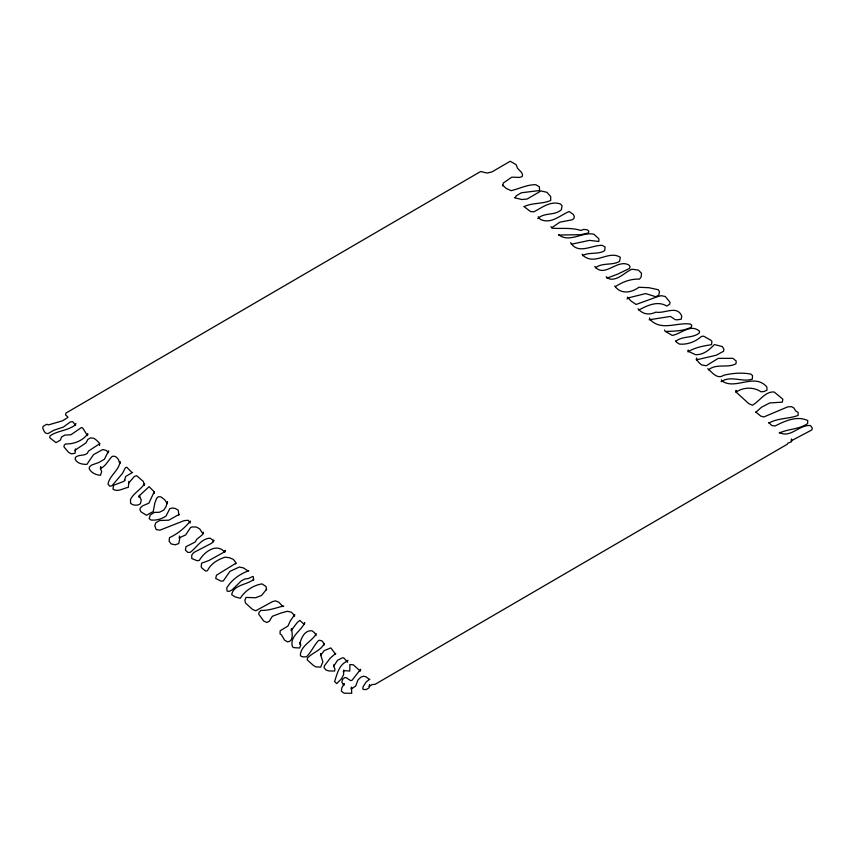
<?xml version="1.0" encoding="UTF-8"?>
<svg xmlns="http://www.w3.org/2000/svg" width="855" height="855" viewBox="0 0 855 855"><rect width="100%" height="100%" fill="white"/><g stroke="black" fill="none" stroke-linecap="round" stroke-linejoin="round"><path stroke-width="1.28" d="M178.877 515.191L178.257 510.146L175.307 508.458L172.304 508.009L169.824 508.65L166.009 516.078C161.691 519.049 156.209 520.577 150.982 520.032L149.176 518.675L150.191 515.02L154.349 512.402L159.393 512.263L163.818 510.082L166.009 506.609L167.537 501.714L167.185 503.584L164.769 499.78L160.879 496.851L158.293 496.755L156.625 498.326L154.808 503.189L153.259 511.493L146.451 515.255L141 511.835L139.942 509.847L140.295 507.977L142.411 505.936L148.877 503.168L154.328 491.582L153.986 493.463L153.654 491.251L149.112 486.677L139.771 495.334L138.959 497.204L139.312 495.334L141.246 500.004L140.38 503.787C137.559 505.829 133.145 505.754 130.601 503.274L130.473 499.48C133.882 492.843 140.829 489.691 144.623 483.631L144.271 485.501L143.458 481.568L136.672 475.711L134.331 476.481L128.528 483.257M266.386 589.918L266.119 586.594L261.993 583.869C253.315 585.312 244.925 590.72 240.298 598.276L234.975 596.843L231.673 594.631C233.682 584.435 247.042 585.098 253.817 579.273M333.942 664.538L333.845 666.654L334.978 669.166L334.626 671.036L328.812 670.94L325.894 669.946L324.056 667.68L324.408 665.81L330.254 658.126L335.737 653.348M369.392 685.999L369.617 684.663L369.039 687.869L366.1 689.579L363.193 689.44L362.777 688.574L363.129 686.704L366.207 681.895L369.884 679.116M124.509 479.997L125.813 476.374L132.621 472.398M213.472 542.017L213.825 540.146L211.858 543.139L193.839 552.48L191.723 555.098L191.798 558.561L197.163 560.73L199.333 560.388C204.078 552.041 216.753 542.38 224.747 552.266L225.1 550.396L224.705 551.774L208.866 560.538L201.62 563.156L201.171 566.918L202.111 568.222L205.777 571.151L207.466 570.627C210.993 563.552 217.448 559.769 225.015 557.182L229.3 557.674L233.201 559.32L235.392 561.959L235.745 563.905M502.537 185.909L503.371 183.013L511.75 177.167L519.616 177.413L522.202 176.547L522.555 174.677L521.507 172.389L517.532 168.264L516.089 164.609L510.221 161.264L491.882 171.951L487.2 173.063L480.617 171.513L65.899 413.104L65.546 414.974L67.695 416.77M75.945 423.46L75.304 424.903C67.695 430.899 57.574 430.525 50.039 435.868L49.686 437.739L56.024 442.634L60.395 440.09L61.507 437.023L64.895 435.056L70.89 434.778L81.481 427.532L82.625 427.949L87.477 435.59L87.83 433.72C82.924 440.667 74.032 444.215 65.696 443.927L64.285 445.017L63.943 446.887L68.518 452.284L71.339 453.855L75.037 453.321L75.507 448.961L75.154 450.831L75.988 449.538L85.97 442.922L87.873 439.395L90.459 437.888L93.922 438.284L96.348 440.09L99.308 442.943L99.575 445.466M203.426 532.152L202.133 534.984L196.789 539.249L195.164 542.038L185.995 546.687L185.396 550.075L187.779 552.383L190.099 552.416C196.65 547.724 201.288 538.394 210.17 538.18L213.536 540.595M333.589 666.408L337.533 660.306L342.096 657.965L343.699 657.826L347.6 662.208M515.17 197.697L516.185 195.816L521.432 192.76L539.591 190.547L539.345 186.775L535.732 184.691C527.033 184.562 519.263 188.795 511.14 190.654L506.149 188.41L502.612 185.001M347.953 660.338L347.461 661.107C339.04 664.356 337.169 673.954 334.583 681.531L336.763 683.583L341.444 678.795L343.582 674.702L343.721 670.096L343.368 671.966L343.892 670.555L349.802 671.079L349.887 664.527L353.414 664.859L360.297 671.143L360.65 669.273L352.014 680.323L350.529 680.569L346.104 677.588L344.736 677.598L342.599 679.319L341.85 682.205L343.87 685.475L344.212 683.605L341.85 687.837L341.327 690.926L342.086 691.748L344.18 693.223L351.715 693.277L351.469 687.153L351.116 689.023L355.712 686.031L357.935 679.971L360.928 677.128L363.599 676.209L366.186 676.914L368.601 678.838M755.692 412.473L761.484 407.258L769.767 402.94L782.336 402.149L782.859 399.167L774.17 392.007C765.086 391.163 759.561 401.433 752.325 405.238L748.67 403.517L736.657 392.595L736.027 390.446L735.685 392.317C742.974 387.165 753.49 386.631 761.014 391.793L764.039 391.537L766.999 390.147L766.817 386.909C754.121 372.288 734.819 390.97 721.556 380.582L721.417 379.855M316.371 633.758C311.851 641.453 301.046 645.375 300.329 655.016L301.12 656.33L302.67 656.832L306.432 656.864C311.038 652.28 313.892 645.728 318.274 640.769L319.439 640.245L321.918 640.865L323.425 642.682L323.874 645.269L324.227 643.398C321.277 650.463 312.364 652.589 307.554 658.029L307.202 659.9L313.443 665.468L315.88 666.889L320.668 667.124L322.891 661.781L320.7 655.122L320.882 653.594L320.54 655.464L324.184 650.634L330.821 647.887L335.545 654.171M266.685 589.127L261.555 595.465L255.634 597.741L245.994 597.431L244.883 600.338L245.471 602.957L252.407 609.369L255.741 610.78L272.499 601.61L275.524 600.841L278.858 602.241L282.909 606.59M627.014 299.004L628.04 297.957L645.653 293.575L655.742 296.728L658.745 295.21L659.494 291.747L658.297 289.738L648.956 287.718L638.888 287.259C631.364 292.923 620.687 294.569 614.777 286.04M369.264 686.533L372.096 684.566L375.142 684.31L787.273 444.237L787.861 443.147L791.559 441.736L791.57 438.978L791.217 440.849L811.897 429.894L812.25 428.024L810.529 425.587C799.478 424.24 790.116 438.85 779.354 432.363M236.269 563.007L216.454 575.233L215.706 578.493L221.05 581.133L223.208 581.026L229.974 571.332L239.293 567.057L243.397 567.891L248.217 571.065M125.193 480.125L123.697 481.408L113.565 485.298L112.978 489.113C117.787 492.512 123.312 488.12 128.335 487.371L128.881 481.386M551.55 227.868L559.854 222.182L572.241 219.788L573.919 218.485L574.271 216.614L573.448 214.53L569.184 211.538C559.972 215.246 550.994 224.598 540.339 219.34L538.137 216.753M537.795 218.624C544.229 212.104 554.735 215.973 561.372 209.71L562.056 205.713L560.517 204.035C550.866 200.455 542.059 207.562 533.98 211.773L530.517 211.538L523.816 206.44M179.176 514.347L168.82 520.182L159.725 520.481L155.867 522.726L154.744 525.643L156.209 529.544L159.832 530.196L184.156 520.631L188.314 520.278L190.013 522.982L190.355 521.112C184.68 528.005 177.829 533.787 169.514 537.624L169.087 541.162L171.107 543.898L175.04 544.827L178.748 543.588L179.742 538.575L179.368 536.032M67.93 417.39L62.543 420.788L48.628 424.871L46.672 424.294L43.103 426.378L42.75 428.248L44.364 431.7L45.657 433.1L47.944 433.645L53.715 430.289L63.334 427.094L70.345 421.943L72.686 421.654L75.603 425.33M99.917 443.595L88.546 451.023L87.274 453.385C83.876 456.175 78.917 454.304 75.497 457.286L75.144 459.156C77.046 463.581 82.572 464.425 86.879 464.415L93.526 454.625L102.664 449.58L106.287 450.414L108.307 452.733L108.66 450.863L104.396 459.253L98.827 462.502L91.752 465.013L89.529 466.841L89.187 468.711C91.207 472.911 96.006 474.963 100.463 475.295L101.681 471.575L100.473 468.519L100.751 466.745L100.398 468.626C105.935 466.028 108.168 460.353 112.197 456.378L114.324 456.207L116.408 457.147L118.428 459.466L119.775 463.506L120.128 461.636C118.909 470.613 109.568 475.423 107.976 484.08L109.803 486.239L111.952 485.79L122.393 473.531L125.375 467.771L126.754 467.236L131.788 472.355M708.506 369.873C716.351 363.119 727.541 368.462 735.952 363.77L736.251 361.12L732.885 358.32L718.125 358.395L706.219 365.78L701.549 364.882L699.048 362.723L696.44 359.495L696.675 358.01L696.323 359.88L716.383 355.188L723.565 351.234L723.918 349.364L722.422 346.617L714.395 344.522C709.458 349.781 703.665 354.857 695.692 354.74L688.532 351.448L688.264 350.016L687.922 351.886C694.741 347.483 703.483 345.912 711.52 344.693L711.937 341.423L710.697 340.119L703.569 336.133L701.442 336.475C695.393 341.754 687.527 344.811 679.447 344.084L676.444 342.214L675.867 340.75M615.365 286.639C622.493 281.99 630.808 278.666 639.444 279.147L641.122 276.967L641.56 273.344L638.396 270.095L631.984 269.229C624.513 272.307 618.454 280.419 609.701 279.051L606.142 276.764M638.685 310.066C647.235 305.598 657.538 300.394 666.847 306.079L669.7 304.198L670.053 302.328L665.286 296.514L661.257 295.691L657.805 296.578L636.12 304.466L631.236 301.206L627.367 297.134M248.837 570.659C239.838 574.068 231.908 579.433 226.789 587.877L227.045 591.008L229.012 591.468L232.068 589.918L241.292 580.866L245.032 578.92L248.484 578.525L252.695 576.462L253.39 576.847L253.465 580.16M675.899 341.263C682.675 335.63 692.4 338.559 699.23 333.097L699.572 331.227C690.487 323.436 681.435 333.813 672.212 335.416L665.094 331.195L664.506 329.966M721.075 381.725C730.79 374.992 742.418 382.645 752.347 379.086L752.518 375.537L750.829 374.084C741.969 372.438 732.446 373.122 723.725 375.26C717.292 379.802 712.204 372.406 707.758 368.665M768.805 423.097C777.783 417.956 788.898 418.961 798.1 415.412L798.143 412.377L795.791 411.063L793.889 407.985L791.548 406.67L787.797 406.841L763.814 416.962L760.726 416.086L755.735 411.96M779.3 433.058C788.225 428.793 799.169 429.466 807.59 423.61L807.761 420.51C796.796 415.487 784.954 420.959 775.079 425.982L771.841 425.523L768.731 422.477M595.39 267.818C602.561 262.239 612.233 265.755 619.533 261.416L620.335 257.344C608.653 249.746 594.941 266.023 583.078 255.527L582.095 254.159M524.478 206.429C532.676 202.656 542.455 204.089 550.695 200.487L550.684 196.575L546.954 192.311L540.991 190.954L527.182 199.001L521.828 199.546L514.507 197.697M179.016 537.902L185.621 534.974L190.622 527.46L192.311 526.937L196.447 527.065L199.675 528.871L203.073 534.022M606.826 278.174L617.524 274.22L629.665 268.363L630.017 266.493L629.034 265.125C617.406 258.253 604.399 278.666 594.781 266.407M582.469 255.613C589.319 251.765 598.051 254.843 604.688 250.665L605.126 247.052L602.241 245.342C591.778 245 578.194 254.908 570.606 242.67M571.279 244.252L589.48 240.373L598.842 241.463L598.885 238.802L593.872 234.206C582.458 231.62 568.96 243.322 558.604 234.633M283.764 606.003C276.101 607.67 269.133 610.748 260.989 610.395L259.054 612.308L258.702 614.189L263.768 621.093L266.824 622.472L269.293 621.232L272.371 616.284L281.038 613.003L287.365 611.293L291.299 612.159L294.28 615.151L294.366 616.487L294.708 614.617L290.294 620.933L287.921 626.063L280.173 630.776L280.045 633.897L281.552 634.987L284.576 640.139L287.611 641.913C293.789 641.175 292.228 632.903 291.48 628.724L291.127 630.595L297.337 622.44L299.849 620.388L304.337 624.481L304.69 622.611C301.505 631.033 289.15 636.291 292.485 646.765L293.725 647.62L299.528 647.994L300.778 645.204L300.201 642.383L299.849 644.253C300.853 638.3 304.989 629.483 312.267 630.905L314.854 633.149L316.019 635.628M649.116 319.802L670.416 316.435L675.311 319.685L677.417 319.813L681.189 319.204L681.756 316.072C677.117 304.861 664.602 313.871 655.924 312.139C649.276 315.185 643.024 314.608 638.033 308.773M558.668 235.05L580.502 234.698L588.432 232.988L588.785 231.117L587.278 229.813L583.805 229.407L580.791 230.433C571.514 227.462 562.077 228.819 552.64 228.253L550.866 226.714M665.96 331.462C674.477 331.056 683.765 331.27 691.385 327.048L691.727 325.178L690.487 324.098C677.064 322.004 660.979 331.548 650.046 319.407L649.469 317.932"/></g></svg>
